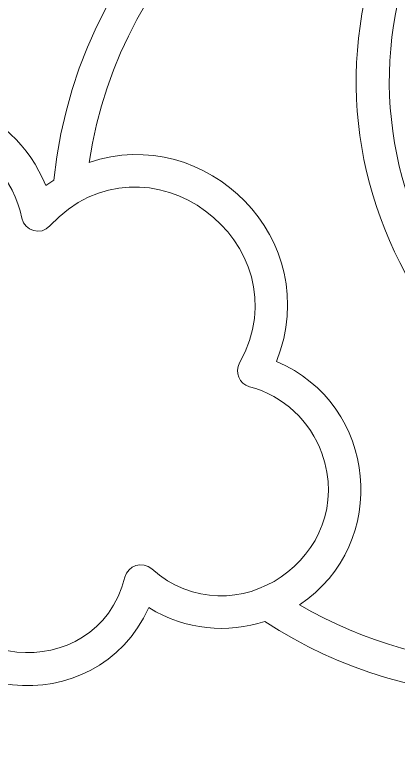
# Model space of a CAD drawing. Header units: inches. Extents: x 36 to 324, y 36 to 828.
# Drawn here: x 140.9 to 175.9, y 79.1 to 147.4 of the extents above; entities that cross this region are included whole.
import ezdxf

# ---------------------------------------------------------------- set-up
doc = ezdxf.new("R2010")
doc.units = ezdxf.units.IN
doc.header["$MEASUREMENT"] = 0
doc.layers.add('_U+0421_U+043B_U+043E_U+0439 1', color=7, linetype='Continuous')

msp = doc.modelspace()

# ---------------------------------------------------------------- linework, layer by layer
at = {"layer": '_U+0421_U+043B_U+043E_U+0439 1', "color": 1, "lineweight": 35, "true_color": 0xff0000}
msp.add_open_spline([(36, 777.278), (36, 777.278), (36, 86.721), (36, 86.721), (36, 58.709), (58.709, 36), (86.722, 36), (86.722, 36), (273.278, 36), (273.278, 36), (301.291, 36), (324, 58.709), (324, 86.722), (324, 86.722), (324, 777.278), (324, 777.278), (324, 805.291), (301.291, 828), (273.278, 828), (273.278, 828), (86.722, 828), (86.722, 828), (58.709, 828), (36, 805.291), (36, 777.278)], degree=3, knots=[0, 0, 0, 0, 1, 1, 1, 2, 2, 2, 3, 3, 3, 4, 4, 4, 5, 5, 5, 6, 6, 6, 7, 7, 7, 8, 8, 8, 8], dxfattribs=at)
at = {"layer": '_U+0421_U+043B_U+043E_U+0439 1', "lineweight": 0}
for points, knots in [([(284.876, 106.904), (285.345, 96.629), (274.024, 90.154), (265.471, 95.523), (262.423, 83.699), (246.915, 80.691), (239.646, 90.582), (238.128, 90.61), (236.564, 90.763), (235.061, 91.143), (229.83, 80.216), (214.367, 80.657), (209.524, 91.322), (195.414, 82.683), (177.619, 82.928), (163.74, 91.953), (160.369, 90.853), (156.528, 91.126), (153.156, 93.223), (148.312, 82.546), (132.514, 84.236), (130.114, 95.761), (128.706, 95.372), (127.252, 95.229), (125.81, 95.339), (121.017, 84.099), (105.584, 82.795), (98.948, 93.074), (95.281, 93.426), (91.966, 95.196), (89.642, 98.04), (81.86, 96.913), (75.112, 103.018), (75.112, 110.626), (75.112, 117.585), (80.729, 123.257), (87.667, 123.345), (88.264, 128.331), (91.771, 132.693), (96.881, 134.088), (99.811, 147.325), (117.505, 150.528), (124.761, 138.797), (131.989, 142.54), (140.727, 139.121), (143.758, 131.81), (143.995, 131.988), (144.235, 132.145), (144.476, 132.305), (146.857, 155.324), (166.612, 171.426), (188.248, 170.789), (189.684, 170.752), (190.252, 168.894), (189.07, 168.062), (167.073, 152.618), (172.18, 119.299), (196.595, 110.349), (198.332, 114.047), (201.806, 116.854), (206.136, 117.547), (206.513, 117.608), (206.903, 117.648), (207.307, 117.669), (206.87, 131.929), (225.241, 138.254), (233.643, 126.697), (237.827, 128.13), (242.343, 127.997), (246.408, 126.381), (254.448, 132.692), (266.428, 128.572), (268.826, 118.58), (276.615, 120.768), (284.503, 115.063), (284.876, 106.904)], [0, 0, 0, 0, 1, 1, 1, 2, 2, 2, 3, 3, 3, 4, 4, 4, 5, 5, 5, 6, 6, 6, 7, 7, 7, 8, 8, 8, 9, 9, 9, 10, 10, 10, 11, 11, 11, 12, 12, 12, 13, 13, 13, 14, 14, 14, 15, 15, 15, 16, 16, 16, 17, 17, 17, 18, 18, 18, 19, 19, 19, 20, 20, 20, 21, 21, 21, 22, 22, 22, 23, 23, 23, 24, 24, 24, 25, 25, 25, 25]), ([(205.467, 92.451), (198.718, 93.899), (194.229, 100.623), (195.642, 107.481), (170.549, 116.662), (163.766, 149.478), (183.781, 167.668), (166.133, 166.199), (150.559, 152.876), (147.69, 133.909), (158.367, 137.578), (169.247, 126.868), (164.81, 115.734), (174.051, 111.79), (175.271, 99.081), (166.924, 93.484), (178.763, 86.533), (193.323, 86.165), (205.467, 92.451)], [0, 0, 0, 0, 1, 1, 1, 2, 2, 2, 3, 3, 3, 4, 4, 4, 5, 5, 5, 6, 6, 6, 6]), ([(168.952, 107.349), (167.886, 110.243), (165.475, 112.581), (162.353, 113.416), (161.407, 113.67), (160.956, 114.743), (161.431, 115.596), (167.501, 126.484), (152.849, 137.562), (144.128, 128.115), (143.304, 127.225), (141.812, 127.631), (141.559, 128.819), (139.998, 136.133), (131.42, 139.8), (125.033, 135.473), (124.274, 134.959), (123.233, 135.242), (122.838, 136.069), (117.6, 147.026), (101.433, 144.44), (99.659, 132.625), (99.564, 131.994), (99.081, 131.492), (98.454, 131.374), (93.948, 130.521), (90.549, 126.625), (90.576, 121.782), (90.578, 121.354), (90.398, 120.945), (90.08, 120.659), (89.426, 120.068), (88.734, 120.346), (87.83, 120.346), (82.471, 120.346), (78.11, 115.986), (78.11, 110.626), (78.11, 104.577), (83.66, 99.747), (89.95, 101.147), (90.539, 101.273), (91.15, 101.042), (91.499, 100.549), (93.448, 97.795), (96.502, 96.144), (99.879, 96.018), (100.397, 95.998), (100.868, 95.713), (101.125, 95.264), (106.393, 86.054), (120.068, 87.421), (123.41, 97.469), (124.142, 99.672), (126.177, 97.117), (130.749, 99.169), (131.715, 99.603), (132.815, 98.925), (132.862, 97.867), (133.331, 87.314), (148.369, 85.809), (150.964, 96.008), (151.24, 97.092), (152.572, 97.508), (153.413, 96.76), (160.886, 90.138), (172.275, 97.898), (168.952, 107.349)], [0, 0, 0, 0, 1, 1, 1, 2, 2, 2, 3, 3, 3, 4, 4, 4, 5, 5, 5, 6, 6, 6, 7, 7, 7, 8, 8, 8, 9, 9, 9, 10, 10, 10, 11, 11, 11, 12, 12, 12, 13, 13, 13, 14, 14, 14, 15, 15, 15, 16, 16, 16, 17, 17, 17, 18, 18, 18, 19, 19, 19, 20, 20, 20, 21, 21, 21, 22, 22, 22, 22])]:
    msp.add_open_spline(points, degree=3, knots=knots, dxfattribs=at)

doc.saveas('drawing.dxf')
